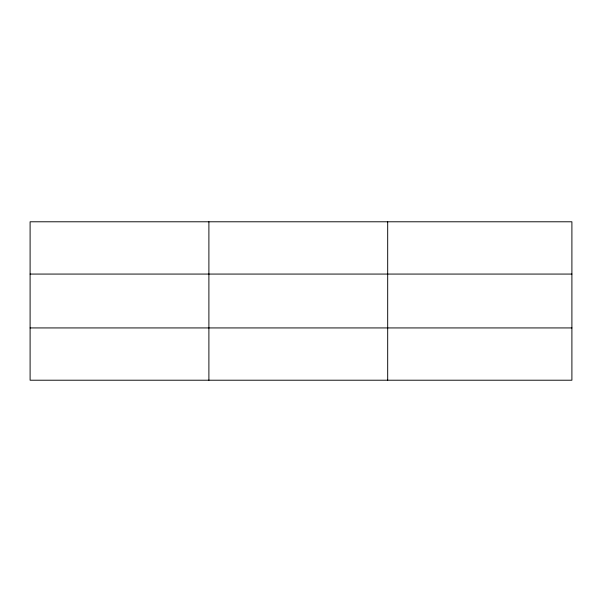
<?xml version="1.0" encoding="UTF-8"?>
<svg xmlns="http://www.w3.org/2000/svg" width="602" height="602" viewBox="0 0 602 602"><rect width="100%" height="100%" fill="white"/><g stroke="black" fill="none" stroke-linecap="round" stroke-linejoin="round"><path stroke-width="0.9" d="M208.894 221.784L208.894 380.216M387.688 221.784L387.688 380.216M571.9 327.932L571.9 380.216L30.1 380.216L30.1 221.784L571.9 221.784L571.9 327.932L30.1 327.932M30.1 274.068L571.9 274.068"/></g></svg>
